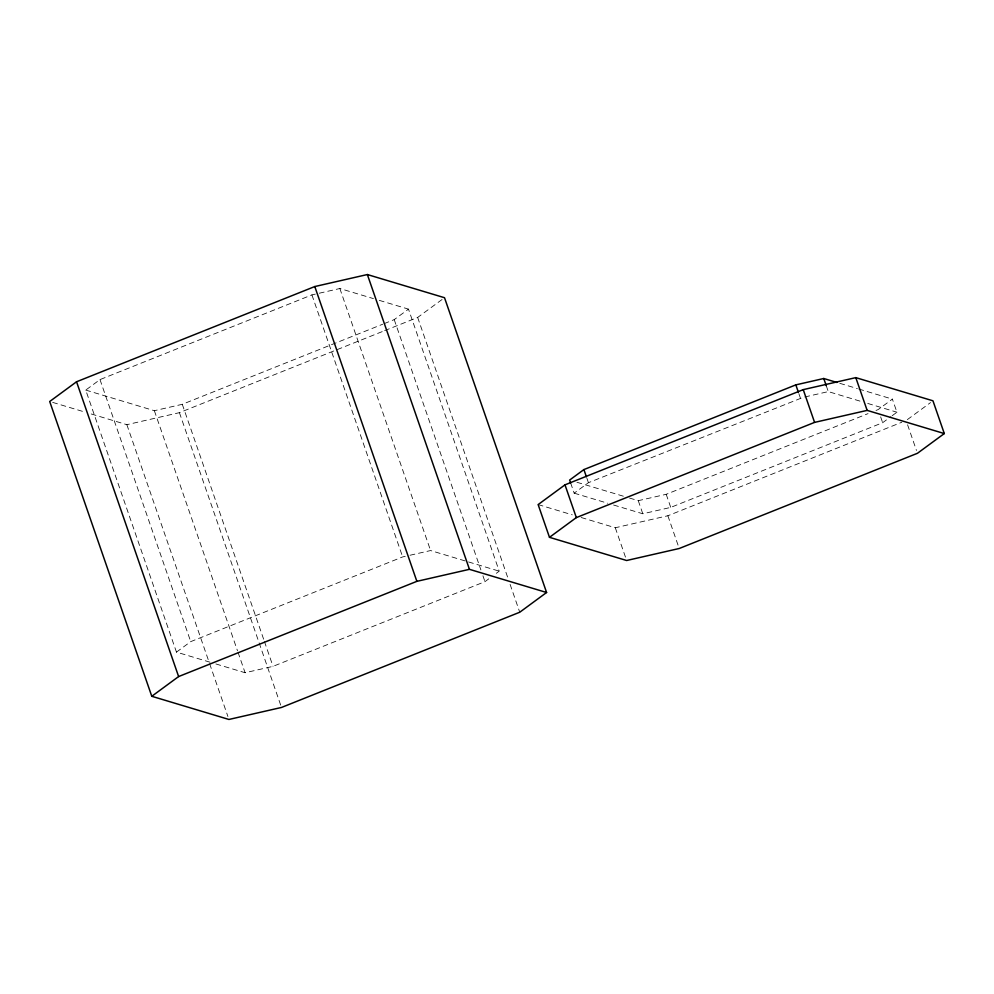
<?xml version="1.0" encoding="UTF-8"?>
<svg xmlns="http://www.w3.org/2000/svg" width="994" height="994" viewBox="0 0 994 994"><rect width="100%" height="100%" fill="white"/><g stroke="black" fill="none" stroke-linecap="round" stroke-linejoin="round"><path stroke-width="0.75" stroke-dasharray="4.97 3.73" d="M210.045 662.203L176.46 652.114L85.733 390.083L99.996 379.596L311.917 294.895L317.807 293.553M384.131 323.646L394.22 319.621L408.484 309.134L499.224 571.165L494.465 574.656M384.653 330.642L417.666 317.446L442.069 299.505M176.46 652.114L190.724 641.627L402.657 556.926L408.534 555.584M570.643 482.972L574.172 493.161L588.436 482.686L803.301 397.314M215.897 663.955L245.096 672.727L273.027 666.353L484.96 581.652L489.707 578.148M892.177 415.716L896.936 412.212L892.388 399.116L878.124 409.603L875.242 410.746M613.596 505.014L642.807 513.774L670.739 507.4L882.66 422.698L890.984 416.585M907.336 419.63L930.521 402.595M85.733 390.083L154.356 410.696L182.287 404.309L382.69 324.23M91.249 413.976L126.859 424.674L179.417 412.659L383.224 331.213M629.5 498.044L638.272 500.678L666.204 494.304L868.035 413.628M581.179 517.501L615.298 527.752L667.869 515.749L901.806 422.251M319.273 293.218L339.849 288.521L373.446 298.61M804.78 396.979L828.3 391.599L861.885 401.688M410.013 555.248L430.588 550.552L467.093 561.511M839.818 383.324L857.35 388.592M858.804 389.027L892.388 399.116M867.725 403.44L896.936 412.212M379.286 300.362L408.484 309.134M576.93 482.264L623.66 496.292M574.172 493.161L607.756 503.25M538.139 504.579L572.271 514.83M52.67 402.384L83.831 411.752M468.559 561.958L499.224 571.165M907.584 424.798L916.468 450.444M880.647 416.884L882.66 422.698M826.275 385.784L828.3 391.599M798.853 393.612L800.369 397.985M666.204 494.304L670.739 507.4M667.869 515.749L678.716 547.073M638.272 500.678L642.807 513.774M615.298 527.752L625.661 557.659M586.92 478.313L588.436 482.686M417.666 317.446L507.561 577.029M510.096 584.373L519.75 612.229M394.22 319.621L480.897 569.935M482.935 575.787L484.96 581.652M339.849 288.521L430.588 550.552M311.917 294.895L402.657 556.926M182.287 404.309L263.907 639.999M264.416 641.465L273.027 666.353M179.417 412.659L280.991 705.989M154.356 410.696L237.491 650.772M238.001 652.238L245.096 672.727M126.859 424.674L209.125 662.265M209.635 663.731L227.924 716.525M99.996 379.596L190.724 641.627"/><path stroke-width="1.49" d="M76.55 381.771L49.7 401.501L151.784 696.285L228.931 719.457L281.501 707.455L519.75 612.229L546.588 592.499L444.517 297.715L367.358 274.543L314.787 286.545L76.55 381.771L178.622 676.554L151.784 696.285M836.898 382.454L823.765 378.503L795.834 384.877L583.9 469.578L569.637 480.065L570.643 482.972M564.99 484.848L538.139 504.579L549.483 537.332L626.642 560.504L679.213 548.502L917.45 453.289L944.3 433.558L932.956 400.806L855.797 377.633L803.239 389.636L564.99 484.848L576.334 517.601L549.483 537.332M178.622 676.554L416.871 581.341L469.441 569.326L546.588 592.499M576.334 517.601L814.583 422.388L867.141 410.385L944.3 433.558M855.797 377.633L867.141 410.385M823.765 378.503L826.275 385.784M803.239 389.636L814.583 422.388M795.834 384.877L798.344 392.158M583.9 469.578L586.423 476.859M367.358 274.543L469.441 569.326M314.787 286.545L416.871 581.341"/></g></svg>
